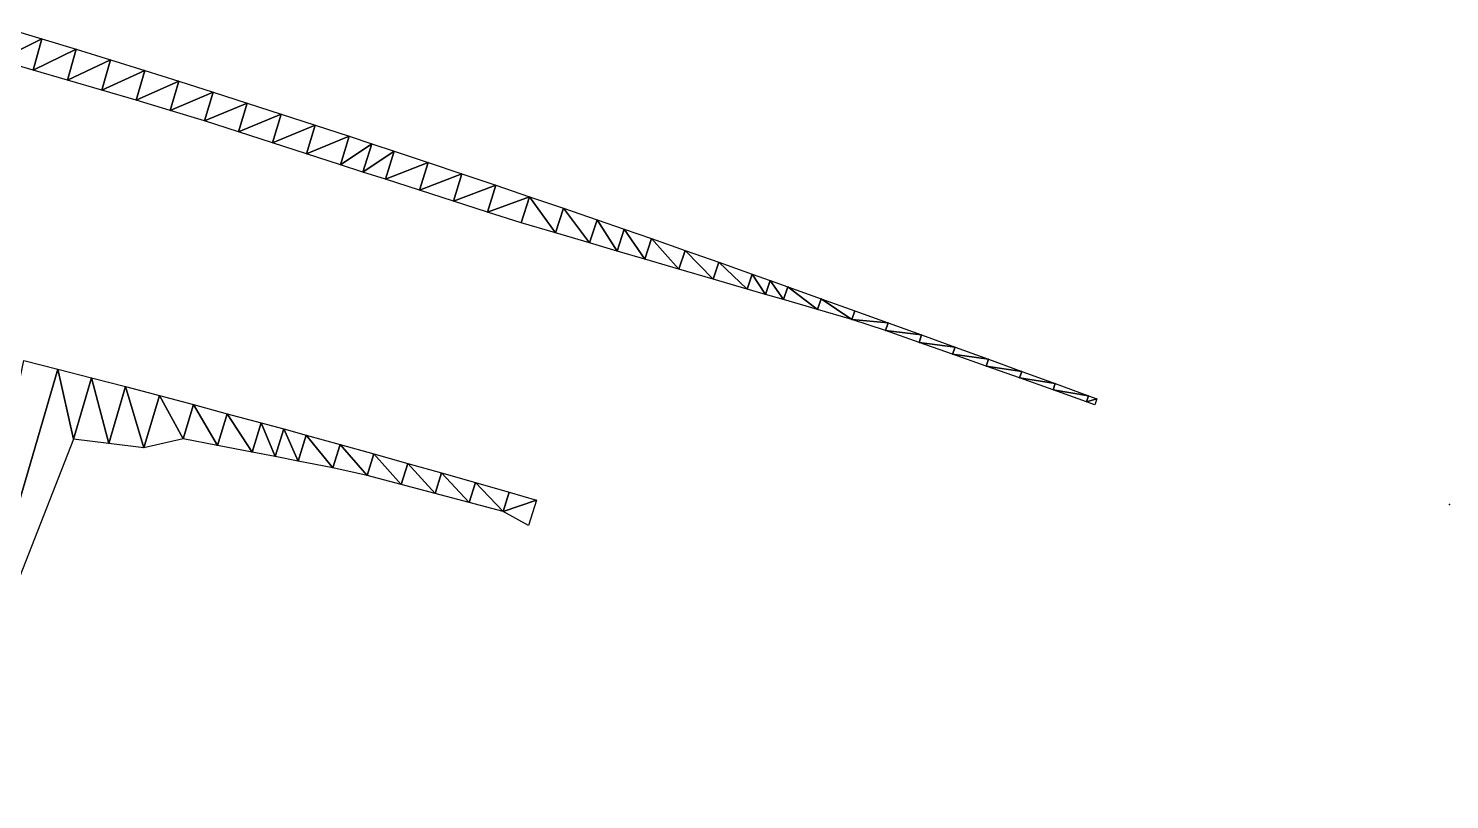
# Model space of a CAD drawing. Header units: metres. Extents: x 1882598 to 1885460, y 3171405 to 3171756.
# Drawn here: x 1885259.73 to 1885299.92, y 3171718.62 to 3171740.44 of the extents above; entities that cross this region are included whole.
import ezdxf

# ---------------------------------------------------------------- set-up
doc = ezdxf.new("R2010")
doc.units = ezdxf.units.M
doc.header["$MEASUREMENT"] = 0
doc.layers.add('Triangles surfaces projet', color=7, linetype='Continuous', true_color=0x848484)

msp = doc.modelspace()

# ---------------------------------------------------------------- linework, layer by layer
msp.add_point((1885299.923, 3171726.965, 163.045))
at = {"layer": 'Triangles surfaces projet'}
for points in [[(1885260.113, 3171740.144, 161.43), (1885258.891, 3171739.543, 161.383), (1885259.142, 3171740.439, 161.406), (1885260.113, 3171740.144, 161.43)], [(1885260.113, 3171740.144, 161.78), (1885258.891, 3171739.543, 161.733), (1885259.142, 3171740.439, 161.756), (1885260.113, 3171740.144, 161.78)], [(1885259.862, 3171739.258, 161.407), (1885258.891, 3171739.543, 161.383), (1885260.113, 3171740.144, 161.43), (1885259.862, 3171739.258, 161.407)], [(1885259.862, 3171739.258, 161.757), (1885258.891, 3171739.543, 161.733), (1885260.113, 3171740.144, 161.78), (1885259.862, 3171739.258, 161.757)], [(1885259.862, 3171739.258, 161.407), (1885260.113, 3171740.144, 161.43), (1885261.082, 3171739.847, 161.453), (1885259.862, 3171739.258, 161.407)], [(1885261.082, 3171739.847, 161.803), (1885259.862, 3171739.258, 161.757), (1885260.113, 3171740.144, 161.78), (1885261.082, 3171739.847, 161.803)], [(1885260.833, 3171738.973, 161.432), (1885259.862, 3171739.258, 161.407), (1885261.082, 3171739.847, 161.453), (1885260.833, 3171738.973, 161.432)], [(1885260.833, 3171738.973, 161.782), (1885259.862, 3171739.258, 161.757), (1885261.082, 3171739.847, 161.803), (1885260.833, 3171738.973, 161.782)], [(1885262.051, 3171739.548, 161.477), (1885260.833, 3171738.973, 161.432), (1885261.082, 3171739.847, 161.453), (1885262.051, 3171739.548, 161.477)], [(1885262.051, 3171739.548, 161.827), (1885260.833, 3171738.973, 161.782), (1885261.082, 3171739.847, 161.803), (1885262.051, 3171739.548, 161.827)], [(1885260.833, 3171738.973, 161.432), (1885262.051, 3171739.548, 161.477), (1885261.803, 3171738.689, 161.456), (1885260.833, 3171738.973, 161.432)], [(1885261.803, 3171738.689, 161.806), (1885260.833, 3171738.973, 161.782), (1885262.051, 3171739.548, 161.827), (1885261.803, 3171738.689, 161.806)], [(1885261.803, 3171738.689, 161.456), (1885262.051, 3171739.548, 161.477), (1885263.018, 3171739.246, 161.501), (1885261.803, 3171738.689, 161.456)], [(1885263.018, 3171739.246, 161.851), (1885261.803, 3171738.689, 161.806), (1885262.051, 3171739.548, 161.827), (1885263.018, 3171739.246, 161.851)], [(1885261.803, 3171738.689, 161.456), (1885263.018, 3171739.246, 161.501), (1885262.773, 3171738.404, 161.48), (1885261.803, 3171738.689, 161.456)], [(1885262.773, 3171738.404, 161.83), (1885261.803, 3171738.689, 161.806), (1885263.018, 3171739.246, 161.851), (1885262.773, 3171738.404, 161.83)], [(1885263.985, 3171738.942, 161.524), (1885262.773, 3171738.404, 161.48), (1885263.018, 3171739.246, 161.501), (1885263.985, 3171738.942, 161.524)], [(1885263.985, 3171738.942, 161.874), (1885262.773, 3171738.404, 161.83), (1885263.018, 3171739.246, 161.851), (1885263.985, 3171738.942, 161.874)], [(1885263.985, 3171738.942, 161.524), (1885263.743, 3171738.12, 161.504), (1885262.773, 3171738.404, 161.48), (1885263.985, 3171738.942, 161.524)], [(1885263.743, 3171738.12, 161.854), (1885262.773, 3171738.404, 161.83), (1885263.985, 3171738.942, 161.874), (1885263.743, 3171738.12, 161.854)], [(1885263.743, 3171738.12, 161.504), (1885263.985, 3171738.942, 161.524), (1885264.95, 3171738.635, 161.547), (1885263.743, 3171738.12, 161.504)], [(1885264.95, 3171738.635, 161.897), (1885263.743, 3171738.12, 161.854), (1885263.985, 3171738.942, 161.874), (1885264.95, 3171738.635, 161.897)], [(1885264.95, 3171738.635, 161.547), (1885264.708, 3171737.819, 161.528), (1885263.743, 3171738.12, 161.504), (1885264.95, 3171738.635, 161.547)], [(1885264.708, 3171737.819, 161.878), (1885263.743, 3171738.12, 161.854), (1885264.95, 3171738.635, 161.897), (1885264.708, 3171737.819, 161.878)], [(1885265.914, 3171738.326, 161.569), (1885264.708, 3171737.819, 161.528), (1885264.95, 3171738.635, 161.547), (1885265.914, 3171738.326, 161.569)], [(1885265.914, 3171738.326, 161.919), (1885264.708, 3171737.819, 161.878), (1885264.95, 3171738.635, 161.897), (1885265.914, 3171738.326, 161.919)], [(1885264.708, 3171737.819, 161.528), (1885265.914, 3171738.326, 161.569), (1885265.669, 3171737.509, 161.551), (1885264.708, 3171737.819, 161.528)], [(1885265.669, 3171737.509, 161.901), (1885264.708, 3171737.819, 161.878), (1885265.914, 3171738.326, 161.919), (1885265.669, 3171737.509, 161.901)], [(1885266.877, 3171738.015, 161.592), (1885265.669, 3171737.509, 161.551), (1885265.914, 3171738.326, 161.569), (1885266.877, 3171738.015, 161.592)], [(1885266.877, 3171738.015, 161.942), (1885265.669, 3171737.509, 161.901), (1885265.914, 3171738.326, 161.919), (1885266.877, 3171738.015, 161.942)], [(1885266.631, 3171737.199, 161.574), (1885265.669, 3171737.509, 161.551), (1885266.877, 3171738.015, 161.592), (1885266.631, 3171737.199, 161.574)], [(1885266.631, 3171737.199, 161.924), (1885265.669, 3171737.509, 161.901), (1885266.877, 3171738.015, 161.942), (1885266.631, 3171737.199, 161.924)], [(1885266.877, 3171738.015, 161.592), (1885267.839, 3171737.703, 161.614), (1885266.631, 3171737.199, 161.574), (1885266.877, 3171738.015, 161.592)], [(1885267.839, 3171737.703, 161.964), (1885266.631, 3171737.199, 161.924), (1885266.877, 3171738.015, 161.942), (1885267.839, 3171737.703, 161.964)], [(1885267.592, 3171736.89, 161.596), (1885266.631, 3171737.199, 161.574), (1885267.839, 3171737.703, 161.614), (1885267.592, 3171736.89, 161.596)], [(1885267.592, 3171736.89, 161.946), (1885266.631, 3171737.199, 161.924), (1885267.839, 3171737.703, 161.964), (1885267.592, 3171736.89, 161.946)], [(1885267.592, 3171736.89, 161.596), (1885267.839, 3171737.703, 161.614), (1885268.8, 3171737.388, 161.636), (1885267.592, 3171736.89, 161.596)], [(1885268.8, 3171737.388, 161.986), (1885267.592, 3171736.89, 161.946), (1885267.839, 3171737.703, 161.964), (1885268.8, 3171737.388, 161.986)], [(1885268.8, 3171737.388, 161.636), (1885268.553, 3171736.581, 161.619), (1885267.592, 3171736.89, 161.596), (1885268.8, 3171737.388, 161.636)], [(1885268.553, 3171736.581, 161.969), (1885267.592, 3171736.89, 161.946), (1885268.8, 3171737.388, 161.986), (1885268.553, 3171736.581, 161.969)], [(1885268.553, 3171736.581, 161.619), (1885268.8, 3171737.388, 161.636), (1885269.438, 3171737.177, 161.651), (1885268.553, 3171736.581, 161.619)], [(1885269.438, 3171737.177, 162.001), (1885268.553, 3171736.581, 161.969), (1885268.8, 3171737.388, 161.986), (1885269.438, 3171737.177, 162.001)], [(1885269.438, 3171737.177, 161.651), (1885269.191, 3171736.375, 161.634), (1885268.553, 3171736.581, 161.619), (1885269.438, 3171737.177, 161.651)], [(1885269.191, 3171736.375, 161.984), (1885268.553, 3171736.581, 161.969), (1885269.438, 3171737.177, 162.001), (1885269.191, 3171736.375, 161.984)], [(1885270.076, 3171736.966, 161.665), (1885269.191, 3171736.375, 161.634), (1885269.438, 3171737.177, 161.651), (1885270.076, 3171736.966, 161.665)], [(1885270.076, 3171736.966, 162.015), (1885269.191, 3171736.375, 161.984), (1885269.438, 3171737.177, 162.001), (1885270.076, 3171736.966, 162.015)], [(1885269.191, 3171736.375, 161.634), (1885270.076, 3171736.966, 161.665), (1885269.829, 3171736.17, 161.649), (1885269.191, 3171736.375, 161.634)], [(1885269.829, 3171736.17, 161.999), (1885269.191, 3171736.375, 161.984), (1885270.076, 3171736.966, 162.015), (1885269.829, 3171736.17, 161.999)], [(1885271.034, 3171736.646, 161.686), (1885269.829, 3171736.17, 161.649), (1885270.076, 3171736.966, 161.665), (1885271.034, 3171736.646, 161.686)], [(1885271.034, 3171736.646, 162.036), (1885269.829, 3171736.17, 161.999), (1885270.076, 3171736.966, 162.015), (1885271.034, 3171736.646, 162.036)], [(1885270.789, 3171735.861, 161.671), (1885269.829, 3171736.17, 161.649), (1885271.034, 3171736.646, 161.686), (1885270.789, 3171735.861, 161.671)], [(1885270.789, 3171735.861, 162.021), (1885269.829, 3171736.17, 161.999), (1885271.034, 3171736.646, 162.036), (1885270.789, 3171735.861, 162.021)], [(1885271.034, 3171736.646, 161.686), (1885271.992, 3171736.325, 161.708), (1885270.789, 3171735.861, 161.671), (1885271.034, 3171736.646, 161.686)], [(1885271.992, 3171736.325, 162.058), (1885270.789, 3171735.861, 162.021), (1885271.034, 3171736.646, 162.036), (1885271.992, 3171736.325, 162.058)], [(1885271.992, 3171736.325, 161.708), (1885271.749, 3171735.552, 161.692), (1885270.789, 3171735.861, 161.671), (1885271.992, 3171736.325, 161.708)], [(1885271.749, 3171735.552, 162.042), (1885270.789, 3171735.861, 162.021), (1885271.992, 3171736.325, 162.058), (1885271.749, 3171735.552, 162.042)], [(1885271.749, 3171735.552, 161.692), (1885271.992, 3171736.325, 161.708), (1885272.949, 3171736.002, 161.729), (1885271.749, 3171735.552, 161.692)], [(1885272.949, 3171736.002, 162.079), (1885271.749, 3171735.552, 162.042), (1885271.992, 3171736.325, 162.058), (1885272.949, 3171736.002, 162.079)], [(1885271.749, 3171735.552, 161.692), (1885272.949, 3171736.002, 161.729), (1885272.709, 3171735.243, 161.714), (1885271.749, 3171735.552, 161.692)], [(1885272.709, 3171735.243, 162.064), (1885271.749, 3171735.552, 162.042), (1885272.949, 3171736.002, 162.079), (1885272.709, 3171735.243, 162.064)], [(1885272.709, 3171735.243, 161.714), (1885272.949, 3171736.002, 161.729), (1885273.905, 3171735.677, 161.749), (1885272.709, 3171735.243, 161.714)], [(1885273.905, 3171735.677, 162.099), (1885272.709, 3171735.243, 162.064), (1885272.949, 3171736.002, 162.079), (1885273.905, 3171735.677, 162.099)], [(1885273.905, 3171735.677, 161.749), (1885273.668, 3171734.934, 161.735), (1885272.709, 3171735.243, 161.714), (1885273.905, 3171735.677, 161.749)], [(1885273.668, 3171734.934, 162.085), (1885272.709, 3171735.243, 162.064), (1885273.905, 3171735.677, 162.099), (1885273.668, 3171734.934, 162.085)], [(1885273.668, 3171734.934, 161.735), (1885273.905, 3171735.677, 161.749), (1885274.635, 3171734.651, 161.757), (1885273.668, 3171734.934, 161.735)], [(1885274.635, 3171734.651, 162.107), (1885273.668, 3171734.934, 162.085), (1885273.905, 3171735.677, 162.099), (1885274.635, 3171734.651, 162.107)], [(1885274.859, 3171735.351, 161.77), (1885274.635, 3171734.651, 161.757), (1885273.905, 3171735.677, 161.749), (1885274.859, 3171735.351, 161.77)], [(1885274.859, 3171735.351, 162.12), (1885274.635, 3171734.651, 162.107), (1885273.905, 3171735.677, 162.099), (1885274.859, 3171735.351, 162.12)], [(1885274.635, 3171734.651, 161.757), (1885274.859, 3171735.351, 161.77), (1885275.602, 3171734.368, 161.779), (1885274.635, 3171734.651, 161.757)], [(1885275.602, 3171734.368, 162.129), (1885274.635, 3171734.651, 162.107), (1885274.859, 3171735.351, 162.12), (1885275.602, 3171734.368, 162.129)], [(1885275.813, 3171735.023, 161.79), (1885275.602, 3171734.368, 161.779), (1885274.859, 3171735.351, 161.77), (1885275.813, 3171735.023, 161.79)], [(1885275.813, 3171735.023, 162.14), (1885275.602, 3171734.368, 162.129), (1885274.859, 3171735.351, 162.12), (1885275.813, 3171735.023, 162.14)], [(1885275.602, 3171734.368, 161.779), (1885275.813, 3171735.023, 161.79), (1885276.382, 3171734.14, 161.796), (1885275.602, 3171734.368, 161.779)], [(1885276.382, 3171734.14, 162.146), (1885275.602, 3171734.368, 162.129), (1885275.813, 3171735.023, 162.14), (1885276.382, 3171734.14, 162.146)], [(1885276.582, 3171734.758, 161.806), (1885276.382, 3171734.14, 161.796), (1885275.813, 3171735.023, 161.79), (1885276.582, 3171734.758, 161.806)], [(1885276.582, 3171734.758, 162.156), (1885276.382, 3171734.14, 162.146), (1885275.813, 3171735.023, 162.14), (1885276.582, 3171734.758, 162.156)], [(1885276.582, 3171734.758, 161.806), (1885277.161, 3171733.912, 161.813), (1885276.382, 3171734.14, 161.796), (1885276.582, 3171734.758, 161.806)], [(1885277.161, 3171733.912, 162.163), (1885276.382, 3171734.14, 162.146), (1885276.582, 3171734.758, 162.156), (1885277.161, 3171733.912, 162.163)], [(1885277.161, 3171733.912, 161.813), (1885276.582, 3171734.758, 161.806), (1885277.35, 3171734.491, 161.822), (1885277.161, 3171733.912, 161.813)], [(1885277.35, 3171734.491, 162.172), (1885277.161, 3171733.912, 162.163), (1885276.582, 3171734.758, 162.156), (1885277.35, 3171734.491, 162.172)], [(1885277.35, 3171734.491, 161.822), (1885278.128, 3171733.629, 161.833), (1885277.161, 3171733.912, 161.813), (1885277.35, 3171734.491, 161.822)], [(1885278.128, 3171733.629, 162.183), (1885277.161, 3171733.912, 162.163), (1885277.35, 3171734.491, 162.172), (1885278.128, 3171733.629, 162.183)], [(1885278.301, 3171734.159, 161.842), (1885278.128, 3171733.629, 161.833), (1885277.35, 3171734.491, 161.822), (1885278.301, 3171734.159, 161.842)], [(1885278.301, 3171734.159, 162.192), (1885278.128, 3171733.629, 162.183), (1885277.35, 3171734.491, 162.172), (1885278.301, 3171734.159, 162.192)], [(1885278.128, 3171733.629, 161.833), (1885278.301, 3171734.159, 161.842), (1885279.095, 3171733.347, 161.854), (1885278.128, 3171733.629, 161.833)], [(1885279.095, 3171733.347, 162.204), (1885278.128, 3171733.629, 162.183), (1885278.301, 3171734.159, 162.192), (1885279.095, 3171733.347, 162.204)], [(1885279.252, 3171733.824, 161.862), (1885279.095, 3171733.347, 161.854), (1885278.301, 3171734.159, 161.842), (1885279.252, 3171733.824, 161.862)], [(1885279.252, 3171733.824, 162.212), (1885279.095, 3171733.347, 162.204), (1885278.301, 3171734.159, 162.192), (1885279.252, 3171733.824, 162.212)], [(1885280.061, 3171733.064, 161.874), (1885279.095, 3171733.347, 161.854), (1885279.252, 3171733.824, 161.862), (1885280.061, 3171733.064, 161.874)], [(1885280.061, 3171733.064, 162.224), (1885279.095, 3171733.347, 162.204), (1885279.252, 3171733.824, 162.212), (1885280.061, 3171733.064, 162.224)], [(1885279.252, 3171733.824, 161.862), (1885280.201, 3171733.487, 161.881), (1885280.061, 3171733.064, 161.874), (1885279.252, 3171733.824, 161.862)], [(1885280.201, 3171733.487, 162.231), (1885280.061, 3171733.064, 162.224), (1885279.252, 3171733.824, 162.212), (1885280.201, 3171733.487, 162.231)], [(1885280.061, 3171733.064, 161.874), (1885280.201, 3171733.487, 161.881), (1885280.573, 3171732.914, 161.885), (1885280.061, 3171733.064, 161.874)], [(1885280.573, 3171732.914, 162.235), (1885280.061, 3171733.064, 162.224), (1885280.201, 3171733.487, 162.231), (1885280.573, 3171732.914, 162.235)], [(1885280.703, 3171733.309, 161.891), (1885280.573, 3171732.914, 161.885), (1885280.201, 3171733.487, 161.881), (1885280.703, 3171733.309, 161.891)], [(1885280.703, 3171733.309, 162.241), (1885280.573, 3171732.914, 162.235), (1885280.201, 3171733.487, 162.231), (1885280.703, 3171733.309, 162.241)], [(1885281.084, 3171732.765, 161.895), (1885280.573, 3171732.914, 161.885), (1885280.703, 3171733.309, 161.891), (1885281.084, 3171732.765, 161.895)], [(1885281.084, 3171732.765, 162.245), (1885280.573, 3171732.914, 162.235), (1885280.703, 3171733.309, 162.241), (1885281.084, 3171732.765, 162.245)], [(1885281.084, 3171732.765, 161.895), (1885280.703, 3171733.309, 161.891), (1885281.205, 3171733.13, 161.901), (1885281.084, 3171732.765, 161.895)], [(1885281.205, 3171733.13, 162.251), (1885281.084, 3171732.765, 162.245), (1885280.703, 3171733.309, 162.241), (1885281.205, 3171733.13, 162.251)], [(1885281.084, 3171732.765, 161.895), (1885281.205, 3171733.13, 161.901), (1885282.05, 3171732.482, 161.915), (1885281.084, 3171732.765, 161.895)], [(1885282.05, 3171732.482, 162.265), (1885281.084, 3171732.765, 162.245), (1885281.205, 3171733.13, 162.251), (1885282.05, 3171732.482, 162.265)], [(1885282.153, 3171732.791, 161.92), (1885282.05, 3171732.482, 161.915), (1885281.205, 3171733.13, 161.901), (1885282.153, 3171732.791, 161.92)], [(1885282.153, 3171732.791, 162.27), (1885282.05, 3171732.482, 162.265), (1885281.205, 3171733.13, 162.251), (1885282.153, 3171732.791, 162.27)], [(1885282.05, 3171732.482, 161.915), (1885282.153, 3171732.791, 161.92), (1885283.016, 3171732.2, 161.935), (1885282.05, 3171732.482, 161.915)], [(1885283.016, 3171732.2, 162.285), (1885282.05, 3171732.482, 162.265), (1885282.153, 3171732.791, 162.27), (1885283.016, 3171732.2, 162.285)], [(1885283.1, 3171732.45, 161.938), (1885283.016, 3171732.2, 161.935), (1885282.153, 3171732.791, 161.92), (1885283.1, 3171732.45, 161.938)], [(1885283.1, 3171732.45, 162.288), (1885283.016, 3171732.2, 162.285), (1885282.153, 3171732.791, 162.27), (1885283.1, 3171732.45, 162.288)], [(1885283.016, 3171732.2, 161.935), (1885283.1, 3171732.45, 161.938), (1885284.047, 3171732.109, 161.956), (1885283.016, 3171732.2, 161.935)], [(1885284.047, 3171732.109, 162.306), (1885283.016, 3171732.2, 162.285), (1885283.1, 3171732.45, 162.288), (1885284.047, 3171732.109, 162.306)], [(1885284.047, 3171732.109, 161.956), (1885283.973, 3171731.889, 161.953), (1885283.016, 3171732.2, 161.935), (1885284.047, 3171732.109, 161.956)], [(1885283.973, 3171731.889, 162.303), (1885283.016, 3171732.2, 162.285), (1885284.047, 3171732.109, 162.306), (1885283.973, 3171731.889, 162.303)], [(1885283.973, 3171731.889, 161.953), (1885284.047, 3171732.109, 161.956), (1885284.992, 3171731.767, 161.974), (1885283.973, 3171731.889, 161.953)], [(1885284.992, 3171731.767, 162.324), (1885283.973, 3171731.889, 162.303), (1885284.047, 3171732.109, 162.306), (1885284.992, 3171731.767, 162.324)], [(1885283.973, 3171731.889, 161.953), (1885284.992, 3171731.767, 161.974), (1885284.92, 3171731.554, 161.972), (1885283.973, 3171731.889, 161.953)], [(1885284.92, 3171731.554, 162.322), (1885283.973, 3171731.889, 162.303), (1885284.992, 3171731.767, 162.324), (1885284.92, 3171731.554, 162.322)], [(1885285.937, 3171731.423, 161.992), (1885284.92, 3171731.554, 161.972), (1885284.992, 3171731.767, 161.974), (1885285.937, 3171731.423, 161.992)], [(1885285.937, 3171731.423, 162.342), (1885284.92, 3171731.554, 162.322), (1885284.992, 3171731.767, 162.324), (1885285.937, 3171731.423, 162.342)], [(1885284.92, 3171731.554, 161.972), (1885285.937, 3171731.423, 161.992), (1885285.868, 3171731.218, 161.99), (1885284.92, 3171731.554, 161.972)], [(1885285.868, 3171731.218, 162.34), (1885284.92, 3171731.554, 162.322), (1885285.937, 3171731.423, 162.342), (1885285.868, 3171731.218, 162.34)], [(1885286.881, 3171731.079, 162.01), (1885285.868, 3171731.218, 161.99), (1885285.937, 3171731.423, 161.992), (1885286.881, 3171731.079, 162.01)], [(1885286.881, 3171731.079, 162.36), (1885285.868, 3171731.218, 162.34), (1885285.937, 3171731.423, 162.342), (1885286.881, 3171731.079, 162.36)], [(1885285.868, 3171731.218, 161.99), (1885286.881, 3171731.079, 162.01), (1885286.815, 3171730.882, 162.007), (1885285.868, 3171731.218, 161.99)], [(1885286.815, 3171730.882, 162.357), (1885285.868, 3171731.218, 162.34), (1885286.881, 3171731.079, 162.36), (1885286.815, 3171730.882, 162.357)], [(1885260.557, 3171730.8, 161.749), (1885257.008, 3171718.617, 161.24), (1885259.597, 3171731.045, 161.721), (1885260.557, 3171730.8, 161.749)], [(1885286.815, 3171730.882, 162.007), (1885286.881, 3171731.079, 162.01), (1885287.825, 3171730.734, 162.027), (1885286.815, 3171730.882, 162.007)], [(1885287.825, 3171730.734, 162.377), (1885286.815, 3171730.882, 162.357), (1885286.881, 3171731.079, 162.36), (1885287.825, 3171730.734, 162.377)], [(1885287.825, 3171730.734, 162.027), (1885287.761, 3171730.547, 162.025), (1885286.815, 3171730.882, 162.007), (1885287.825, 3171730.734, 162.027)], [(1885287.761, 3171730.547, 162.375), (1885286.815, 3171730.882, 162.357), (1885287.825, 3171730.734, 162.377), (1885287.761, 3171730.547, 162.375)], [(1885257.008, 3171718.617, 161.24), (1885260.557, 3171730.8, 161.749), (1885261.006, 3171728.814, 161.704), (1885257.008, 3171718.617, 161.24)], [(1885260.557, 3171730.8, 161.749), (1885261.518, 3171730.552, 161.776), (1885261.006, 3171728.814, 161.704), (1885260.557, 3171730.8, 161.749)], [(1885262, 3171728.693, 161.737), (1885261.006, 3171728.814, 161.704), (1885261.518, 3171730.552, 161.776), (1885262, 3171728.693, 161.737)], [(1885262.477, 3171730.302, 161.804), (1885262, 3171728.693, 161.737), (1885261.518, 3171730.552, 161.776), (1885262.477, 3171730.302, 161.804)], [(1885287.761, 3171730.547, 162.025), (1885287.825, 3171730.734, 162.027), (1885288.768, 3171730.388, 162.044), (1885287.761, 3171730.547, 162.025)], [(1885288.768, 3171730.388, 162.394), (1885287.761, 3171730.547, 162.375), (1885287.825, 3171730.734, 162.377), (1885288.768, 3171730.388, 162.394)], [(1885288.768, 3171730.388, 162.044), (1885288.708, 3171730.212, 162.042), (1885287.761, 3171730.547, 162.025), (1885288.768, 3171730.388, 162.044)], [(1885288.708, 3171730.212, 162.392), (1885287.761, 3171730.547, 162.375), (1885288.768, 3171730.388, 162.394), (1885288.708, 3171730.212, 162.392)], [(1885262.477, 3171730.302, 161.804), (1885262.995, 3171728.573, 161.769), (1885262, 3171728.693, 161.737), (1885262.477, 3171730.302, 161.804)], [(1885263.437, 3171730.049, 161.831), (1885262.995, 3171728.573, 161.769), (1885262.477, 3171730.302, 161.804), (1885263.437, 3171730.049, 161.831)], [(1885264.104, 3171728.827, 161.817), (1885262.995, 3171728.573, 161.769), (1885263.437, 3171730.049, 161.831), (1885264.104, 3171728.827, 161.817)], [(1885264.396, 3171729.794, 161.857), (1885264.104, 3171728.827, 161.817), (1885263.437, 3171730.049, 161.831), (1885264.396, 3171729.794, 161.857)], [(1885289.711, 3171730.042, 162.061), (1885288.708, 3171730.212, 162.042), (1885288.768, 3171730.388, 162.044), (1885289.711, 3171730.042, 162.061)], [(1885289.711, 3171730.042, 162.411), (1885288.708, 3171730.212, 162.392), (1885288.768, 3171730.388, 162.394), (1885289.711, 3171730.042, 162.411)], [(1885288.708, 3171730.212, 162.042), (1885289.711, 3171730.042, 162.061), (1885289.654, 3171729.876, 162.059), (1885288.708, 3171730.212, 162.042)], [(1885289.654, 3171729.876, 162.409), (1885288.708, 3171730.212, 162.392), (1885289.711, 3171730.042, 162.411), (1885289.654, 3171729.876, 162.409)], [(1885289.654, 3171729.876, 162.059), (1885289.711, 3171730.042, 162.061), (1885289.949, 3171729.954, 162.065), (1885289.654, 3171729.876, 162.059)], [(1885289.949, 3171729.954, 162.415), (1885289.654, 3171729.876, 162.409), (1885289.711, 3171730.042, 162.411), (1885289.949, 3171729.954, 162.415)], [(1885265.081, 3171728.637, 161.846), (1885264.104, 3171728.827, 161.817), (1885264.396, 3171729.794, 161.857), (1885265.081, 3171728.637, 161.846)], [(1885265.081, 3171728.637, 161.846), (1885264.396, 3171729.794, 161.857), (1885265.355, 3171729.537, 161.884), (1885265.081, 3171728.637, 161.846)], [(1885289.893, 3171729.791, 162.064), (1885289.654, 3171729.876, 162.059), (1885289.949, 3171729.954, 162.065), (1885289.893, 3171729.791, 162.064)], [(1885289.893, 3171729.791, 162.414), (1885289.654, 3171729.876, 162.409), (1885289.949, 3171729.954, 162.415), (1885289.893, 3171729.791, 162.414)], [(1885265.081, 3171728.637, 161.846), (1885265.355, 3171729.537, 161.884), (1885266.059, 3171728.447, 161.876), (1885265.081, 3171728.637, 161.846)], [(1885266.313, 3171729.278, 161.91), (1885266.059, 3171728.447, 161.876), (1885265.355, 3171729.537, 161.884), (1885266.313, 3171729.278, 161.91)], [(1885266.059, 3171728.447, 161.876), (1885266.313, 3171729.278, 161.91), (1885266.709, 3171728.322, 161.895), (1885266.059, 3171728.447, 161.876)], [(1885266.95, 3171729.104, 161.928), (1885266.709, 3171728.322, 161.895), (1885266.313, 3171729.278, 161.91), (1885266.95, 3171729.104, 161.928)], [(1885267.36, 3171728.197, 161.914), (1885266.709, 3171728.322, 161.895), (1885266.95, 3171729.104, 161.928), (1885267.36, 3171728.197, 161.914)], [(1885267.587, 3171728.929, 161.945), (1885267.36, 3171728.197, 161.914), (1885266.95, 3171729.104, 161.928), (1885267.587, 3171728.929, 161.945)], [(1885268.34, 3171728.009, 161.943), (1885267.36, 3171728.197, 161.914), (1885267.587, 3171728.929, 161.945), (1885268.34, 3171728.009, 161.943)], [(1885267.587, 3171728.929, 161.945), (1885268.545, 3171728.665, 161.97), (1885268.34, 3171728.009, 161.943), (1885267.587, 3171728.929, 161.945)], [(1885269.312, 3171727.792, 161.97), (1885268.34, 3171728.009, 161.943), (1885268.545, 3171728.665, 161.97), (1885269.312, 3171727.792, 161.97)], [(1885269.502, 3171728.399, 161.996), (1885269.312, 3171727.792, 161.97), (1885268.545, 3171728.665, 161.97), (1885269.502, 3171728.399, 161.996)], [(1885270.271, 3171727.535, 161.996), (1885269.312, 3171727.792, 161.97), (1885269.502, 3171728.399, 161.996), (1885270.271, 3171727.535, 161.996)], [(1885270.459, 3171728.13, 162.021), (1885270.271, 3171727.535, 161.996), (1885269.502, 3171728.399, 161.996), (1885270.459, 3171728.13, 162.021)], [(1885270.271, 3171727.535, 161.996), (1885270.459, 3171728.13, 162.021), (1885271.232, 3171727.279, 162.021), (1885270.271, 3171727.535, 161.996)], [(1885271.416, 3171727.86, 162.046), (1885271.232, 3171727.279, 162.021), (1885270.459, 3171728.13, 162.021), (1885271.416, 3171727.86, 162.046)], [(1885271.416, 3171727.86, 162.046), (1885272.193, 3171727.025, 162.047), (1885271.232, 3171727.279, 162.021), (1885271.416, 3171727.86, 162.046)], [(1885271.416, 3171727.86, 162.046), (1885272.373, 3171727.588, 162.07), (1885272.193, 3171727.025, 162.047), (1885271.416, 3171727.86, 162.046)], [(1885272.193, 3171727.025, 162.047), (1885272.373, 3171727.588, 162.07), (1885273.155, 3171726.771, 162.072), (1885272.193, 3171727.025, 162.047)], [(1885273.155, 3171726.771, 162.072), (1885272.373, 3171727.588, 162.07), (1885273.33, 3171727.314, 162.095), (1885273.155, 3171726.771, 162.072)], [(1885274.101, 3171727.092, 162.114), (1885273.155, 3171726.771, 162.072), (1885273.33, 3171727.314, 162.095), (1885274.101, 3171727.092, 162.114)], [(1885273.155, 3171726.771, 162.072), (1885274.101, 3171727.092, 162.114), (1885273.869, 3171726.376, 162.084), (1885273.155, 3171726.771, 162.072)]]:
    msp.add_3dface(points, dxfattribs=at)

doc.saveas('drawing.dxf')
